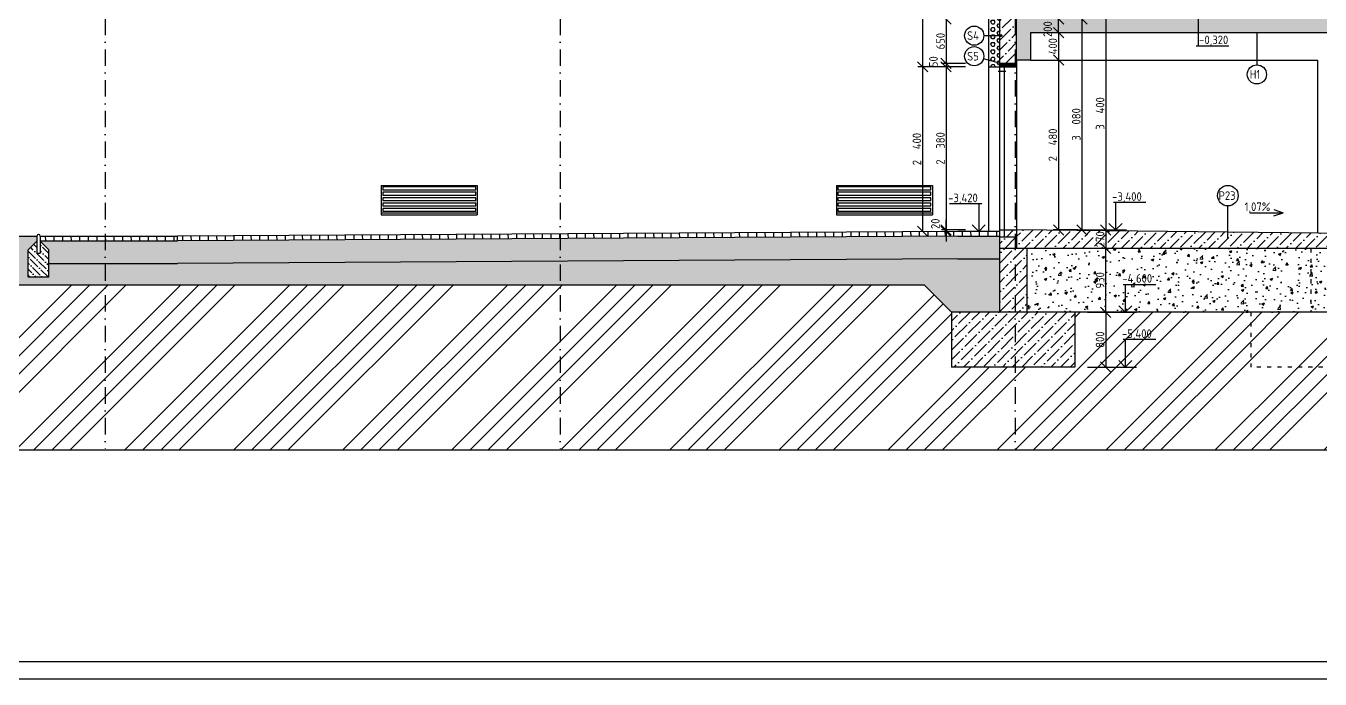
# Model space of a CAD drawing. Extents: x 3792242 to 5145247, y -1546315 to -1031918.
# Drawn here: x 3921830 to 3940713, y -1511714 to -1502182 of the extents above; entities that cross this region are included whole.
import ezdxf

# ---------------------------------------------------------------- set-up
doc = ezdxf.new("R2010")
doc.units = 0
doc.header["$MEASUREMENT"] = 0
doc.linetypes.add('ACAD_ISO03W100', pattern=[30, 12, -18])
doc.linetypes.add('BODKOCIARKOVANA_3', pattern=[5.6, 3, -1.3, 0, -1.3])
doc.layers.get('0').update_dxf_attribs({"linetype": 'CONTINUOUS'})
doc.layers.get('Defpoints').update_dxf_attribs({"color": 61, "linetype": 'CONTINUOUS'})
for name, color, linetype in [('KÓTY', 4, 'CONTINUOUS'), ('MÚRY', 1, 'CONTINUOUS'), ('OKNÁ', 143, 'CONTINUOUS'), ('osi', 253, 'CONTINUOUS'), ('TENKÁ', 7, 'CONTINUOUS'), ('ŠRAFY', 82, 'CONTINUOUS'), ('šrafy-múry', 8, 'CONTINUOUS')]:
    doc.layers.add(name, color=color, linetype=linetype)
doc.styles.add('STYLE1', font='isocp.shx')
doc.dimstyles.new('STANDARD-50', dxfattribs={"dimtxt": 125, "dimasz": 150, "dimexe": 10, "dimexo": 200, "dimgap": 20, "dimtad": 1, "dimdsep": 46, "dimlunit": 6, "dimtxsty": 'STYLE1', "dimblk1": 'OBLIQUE', "dimblk2": 'OBLIQUE', "dimsah": 1, "dimcen": 2.5, "dimse1": 1, "dimse2": 1, "dimadec": 0, "dimazin": 0, "dimtfac": 1, "dimtmove": 1, "dimatfit": 3, "dimldrblk": 'OBLIQUE', "dimfxl": 1, "dimtolj": 1, "dimtzin": 0, "dimarcsym": 0})
pattern_1 = [(45, (0, 7000), (53.0330086, 194.4543648), [250, -50, 0, -50])]
pattern_2 = [(50, (-12185392.95, 625210.72), (358.6300913, -31.3760675), [37.5, -412.5]), (355, (-12185392.95, 625210.72), (-69.375667, 376.096067), [30, -330]), (100.4514445, (-12185363.06, 625208.1), (289.254423, 344.7199955), [31.870096, -350.571056]), (46.1842, (-12185392.95, 625310.72), (533.620665, -82.75964), [56.25, -618.75]), (96.6356355, (-12185348.5, 625303.83), (467.330973, 487.0593), [47.805171, -525.85688]), (351.184164, (-12185392.95, 625310.7), (467.330973, 487.0593), [45, -495]), (21, (-12185342.95, 625285.72), (298.453526, -201.3094453), [37.5, -412.5]), (326, (-12185342.95, 625285.72), (121.657666, 362.5750225), [30, -330]), (71.4514447, (-12185318.08, 625268.95), (420.111188, 161.2655764), [31.870095, -350.571056]), (37.5, (-12185392.95, 625210.72), (6.0799277, 166.4469269), [0, -326, 0, -335, 0, -331.25]), (7.5, (-12185392.95, 625210.72), (131.5347687, 197.205856), [0, -191, 0, -318.5, 0, -126.25]), (327.5, (-12185504.45, 625210.72), (266.9112181, -11.2774359), [0, -125, 0, -390, 0, -517.5]), (317.5, (-12185554.45, 625210.72), (291.5930847, 50.052491), [0, -162.5, 0, -259, 0, -367.5])]

# ---------------------------------------------------------------- blocks, each defined once
blk = doc.blocks.new('_OBLIQUE')
at = {"color": 0, "linetype": 'ByBlock'}
blk.add_line((-0.5, -0.5), (0.5, 0.5), dxfattribs=at)
blk = doc.blocks.new('*D31767')
at = {"layer": 'Defpoints', "color": 0}
for p in [(3936285, -1502080), (3936285, -1505160), (3937238, -1505160)]:
    blk.add_point(p, dxfattribs=at)
at = {"layer": 'KÓTY', "color": 0, "lineweight": -2, "ltscale": 0.25}
blk.add_line((3937238, -1502080), (3937238, -1505160), dxfattribs=at)
at = {"layer": 'KÓTY', "color": 0, "linetype": 'ByBlock', "lineweight": -2, "xscale": 150, "yscale": 150, "zscale": 150}
for p, rotation in [((3937238, -1502080), 90), ((3937238, -1505160), 270)]:
    blk.add_blockref('_OBLIQUE', p, dxfattribs=dict(at, rotation=rotation))
at = {"layer": 'KÓTY', "color": 0, "insert": (3937155, -1503620), "char_height": 125, "attachment_point": 5, "rotation": 90, "style": 'STYLE1'}
blk.add_mtext('\\A1;3ﾠ080', dxfattribs=at)
blk = doc.blocks.new('*D31768')
at = {"layer": 'Defpoints', "color": 0}
for p in [(3936485, -1502080), (3936896, -1502080), (3936485, -1502280)]:
    blk.add_point(p, dxfattribs=at)
at = {"layer": 'KÓTY', "color": 0, "lineweight": -2, "ltscale": 0.25}
blk.add_line((3936896, -1502280), (3936896, -1502080), dxfattribs=at)
at = {"layer": 'KÓTY', "color": 0, "linetype": 'ByBlock', "lineweight": -2, "xscale": 150, "yscale": 150, "zscale": 150}
for p, rotation in [((3936896, -1502080), 90), ((3936896, -1502280), 270)]:
    blk.add_blockref('_OBLIQUE', p, dxfattribs=dict(at, rotation=rotation))
at = {"layer": 'KÓTY', "color": 0, "insert": (3936738, -1502230), "char_height": 125, "attachment_point": 5, "rotation": 90, "style": 'STYLE1'}
blk.add_mtext('\\A1;200', dxfattribs=at)
blk = doc.blocks.new('*D31769')
at = {"layer": 'Defpoints', "color": 0}
for p in [(3936485, -1502280), (3936485, -1502680), (3936896, -1502680)]:
    blk.add_point(p, dxfattribs=at)
at = {"layer": 'KÓTY', "color": 0, "lineweight": -2, "ltscale": 0.25}
blk.add_line((3936896, -1502280), (3936896, -1502680), dxfattribs=at)
at = {"layer": 'KÓTY', "color": 0, "linetype": 'ByBlock', "lineweight": -2, "xscale": 150, "yscale": 150, "zscale": 150}
for p, rotation in [((3936896, -1502280), 90), ((3936896, -1502680), 270)]:
    blk.add_blockref('_OBLIQUE', p, dxfattribs=dict(at, rotation=rotation))
at = {"layer": 'KÓTY', "color": 0, "insert": (3936813, -1502480), "char_height": 125, "attachment_point": 5, "rotation": 90, "style": 'STYLE1'}
blk.add_mtext('\\A1;400', dxfattribs=at)
blk = doc.blocks.new('*D31770')
at = {"layer": 'Defpoints', "color": 0}
for p in [(3936285, -1502680), (3936285, -1505160), (3936896, -1505160)]:
    blk.add_point(p, dxfattribs=at)
at = {"layer": 'KÓTY', "color": 0, "lineweight": -2, "ltscale": 0.25}
blk.add_line((3936896, -1502680), (3936896, -1505160), dxfattribs=at)
at = {"layer": 'KÓTY', "color": 0, "linetype": 'ByBlock', "lineweight": -2, "xscale": 150, "yscale": 150, "zscale": 150}
for p, rotation in [((3936896, -1502680), 90), ((3936896, -1505160), 270)]:
    blk.add_blockref('_OBLIQUE', p, dxfattribs=dict(at, rotation=rotation))
at = {"layer": 'KÓTY', "color": 0, "insert": (3936813, -1503920), "char_height": 125, "attachment_point": 5, "rotation": 90, "style": 'STYLE1'}
blk.add_mtext('\\A1;2ﾠ480', dxfattribs=at)
blk = doc.blocks.new('*D31771')
at = {"layer": 'Defpoints', "color": 0}
for p in [(3936415, -1501760), (3936285, -1505160), (3937584, -1505160)]:
    blk.add_point(p, dxfattribs=at)
at = {"layer": 'KÓTY', "color": 0, "lineweight": -2, "ltscale": 0.25}
blk.add_line((3937584, -1501760), (3937584, -1505160), dxfattribs=at)
at = {"layer": 'KÓTY', "color": 0, "linetype": 'ByBlock', "lineweight": -2, "xscale": 150, "yscale": 150, "zscale": 150}
for p, rotation in [((3937584, -1501760), 90), ((3937584, -1505160), 270)]:
    blk.add_blockref('_OBLIQUE', p, dxfattribs=dict(at, rotation=rotation))
at = {"layer": 'KÓTY', "color": 0, "insert": (3937502, -1503460), "char_height": 125, "attachment_point": 5, "rotation": 90, "style": 'STYLE1'}
blk.add_mtext('\\A1;3ﾠ400', dxfattribs=at)
blk = doc.blocks.new('*D39593')
at = {"layer": 'Defpoints', "color": 0}
for p in [(3937238, -1506360), (3937238, -1507160), (3937584, -1507160)]:
    blk.add_point(p, dxfattribs=at)
at = {"layer": 'KÓTY', "color": 0, "lineweight": -2, "ltscale": 0.25}
blk.add_line((3937584, -1506360), (3937584, -1507160), dxfattribs=at)
at = {"layer": 'KÓTY', "color": 0, "linetype": 'ByBlock', "lineweight": -2, "xscale": 150, "yscale": 150, "zscale": 150}
for p, rotation in [((3937584, -1506360), 90), ((3937584, -1507160), 270)]:
    blk.add_blockref('_OBLIQUE', p, dxfattribs=dict(at, rotation=rotation))
at = {"layer": 'KÓTY', "color": 0, "insert": (3937502, -1506760), "char_height": 125, "attachment_point": 5, "rotation": 90, "style": 'STYLE1'}
blk.add_mtext('\\A1;800', dxfattribs=at)
blk = doc.blocks.new('*D39595')
at = {"layer": 'Defpoints', "color": 0}
for p in [(3936207, -1505160), (3936207, -1505430), (3937584, -1505430)]:
    blk.add_point(p, dxfattribs=at)
at = {"layer": 'KÓTY', "color": 0, "lineweight": -2, "ltscale": 0.25}
blk.add_line((3937584, -1505160), (3937584, -1505430), dxfattribs=at)
at = {"layer": 'KÓTY', "color": 0, "linetype": 'ByBlock', "lineweight": -2, "xscale": 150, "yscale": 150, "zscale": 150}
for p, rotation in [((3937584, -1505160), 90), ((3937584, -1505430), 270)]:
    blk.add_blockref('_OBLIQUE', p, dxfattribs=dict(at, rotation=rotation))
at = {"layer": 'KÓTY', "color": 0, "insert": (3937502, -1505295), "char_height": 125, "attachment_point": 5, "rotation": 90, "style": 'STYLE1'}
blk.add_mtext('\\A1;270', dxfattribs=at)
blk = doc.blocks.new('*D39597')
at = {"layer": 'Defpoints', "color": 0}
for p in [(3937135, -1505430), (3937584, -1505430), (3937135, -1506360)]:
    blk.add_point(p, dxfattribs=at)
at = {"layer": 'KÓTY', "color": 0, "lineweight": -2, "ltscale": 0.25}
blk.add_line((3937584, -1506360), (3937584, -1505430), dxfattribs=at)
at = {"layer": 'KÓTY', "color": 0, "linetype": 'ByBlock', "lineweight": -2, "xscale": 150, "yscale": 150, "zscale": 150}
for p, rotation in [((3937584, -1505430), 90), ((3937584, -1506360), 270)]:
    blk.add_blockref('_OBLIQUE', p, dxfattribs=dict(at, rotation=rotation))
at = {"layer": 'KÓTY', "color": 0, "insert": (3937502, -1505895), "char_height": 125, "attachment_point": 5, "rotation": 90, "style": 'STYLE1'}
blk.add_mtext('\\A1;930', dxfattribs=at)
blk = doc.blocks.new('*D49226')
at = {"layer": 'Defpoints', "color": 0}
for p in [(3936285, -1502080), (3935256, -1502730), (3936285, -1502730)]:
    blk.add_point(p, dxfattribs=at)
at = {"layer": 'KÓTY', "color": 0, "lineweight": -2, "ltscale": 0.25}
blk.add_line((3935256, -1502080), (3935256, -1502730), dxfattribs=at)
at = {"layer": 'KÓTY', "color": 0, "linetype": 'ByBlock', "lineweight": -2, "xscale": 150, "yscale": 150, "zscale": 150}
for p, rotation in [((3935256, -1502080), 90), ((3935256, -1502730), 270)]:
    blk.add_blockref('_OBLIQUE', p, dxfattribs=dict(at, rotation=rotation))
at = {"layer": 'KÓTY', "color": 0, "insert": (3935174, -1502405), "char_height": 125, "attachment_point": 5, "rotation": 90, "style": 'STYLE1'}
blk.add_mtext('\\A1;650', dxfattribs=at)
blk = doc.blocks.new('*D49227')
at = {"layer": 'Defpoints', "color": 0}
for p in [(3935256, -1502780), (3936035, -1502730), (3936035, -1502780)]:
    blk.add_point(p, dxfattribs=at)
at = {"layer": 'KÓTY', "color": 0, "lineweight": -2, "ltscale": 0.25}
blk.add_line((3935256, -1502730), (3935256, -1502780), dxfattribs=at)
at = {"layer": 'KÓTY', "color": 0, "linetype": 'ByBlock', "lineweight": -2, "xscale": 150, "yscale": 150, "zscale": 150}
for p, rotation in [((3935256, -1502730), 90), ((3935256, -1502780), 270)]:
    blk.add_blockref('_OBLIQUE', p, dxfattribs=dict(at, rotation=rotation))
at = {"layer": 'KÓTY', "color": 0, "insert": (3935071, -1502705), "char_height": 125, "attachment_point": 5, "rotation": 90, "style": 'STYLE1'}
blk.add_mtext('\\A1;50', dxfattribs=at)
blk = doc.blocks.new('*D49228')
at = {"layer": 'Defpoints', "color": 0}
for p in [(3936285, -1502780), (3935256, -1505160), (3936285, -1505160)]:
    blk.add_point(p, dxfattribs=at)
at = {"layer": 'KÓTY', "color": 0, "lineweight": -2, "ltscale": 0.25}
blk.add_line((3935256, -1502780), (3935256, -1505160), dxfattribs=at)
at = {"layer": 'KÓTY', "color": 0, "linetype": 'ByBlock', "lineweight": -2, "xscale": 150, "yscale": 150, "zscale": 150}
for p, rotation in [((3935256, -1502780), 90), ((3935256, -1505160), 270)]:
    blk.add_blockref('_OBLIQUE', p, dxfattribs=dict(at, rotation=rotation))
at = {"layer": 'KÓTY', "color": 0, "insert": (3935173, -1503970), "char_height": 125, "attachment_point": 5, "rotation": 90, "style": 'STYLE1'}
blk.add_mtext('\\A1;2ﾠ380', dxfattribs=at)
blk = doc.blocks.new('*D49230')
at = {"layer": 'Defpoints', "color": 0}
for p in [(3935875, -1500800), (3934913, -1502780), (3935875, -1502780)]:
    blk.add_point(p, dxfattribs=at)
at = {"layer": 'KÓTY', "color": 0, "lineweight": -2, "ltscale": 0.25}
blk.add_line((3934913, -1500800), (3934913, -1502780), dxfattribs=at)
at = {"layer": 'KÓTY', "color": 0, "linetype": 'ByBlock', "lineweight": -2, "xscale": 150, "yscale": 150, "zscale": 150}
for p, rotation in [((3934913, -1500800), 90), ((3934913, -1502780), 270)]:
    blk.add_blockref('_OBLIQUE', p, dxfattribs=dict(at, rotation=rotation))
at = {"layer": 'KÓTY', "color": 0, "insert": (3934830, -1501790), "char_height": 125, "attachment_point": 5, "rotation": 90, "style": 'STYLE1'}
blk.add_mtext('\\A1;1ﾠ980', dxfattribs=at)
blk = doc.blocks.new('*D49231')
at = {"layer": 'Defpoints', "color": 0}
for p in [(3935875, -1502780), (3934913, -1505180), (3935875, -1505180)]:
    blk.add_point(p, dxfattribs=at)
at = {"layer": 'KÓTY', "color": 0, "lineweight": -2, "ltscale": 0.25}
blk.add_line((3934913, -1502780), (3934913, -1505180), dxfattribs=at)
at = {"layer": 'KÓTY', "color": 0, "linetype": 'ByBlock', "lineweight": -2, "xscale": 150, "yscale": 150, "zscale": 150}
for p, rotation in [((3934913, -1502780), 90), ((3934913, -1505180), 270)]:
    blk.add_blockref('_OBLIQUE', p, dxfattribs=dict(at, rotation=rotation))
at = {"layer": 'KÓTY', "color": 0, "insert": (3934830, -1503980), "char_height": 125, "attachment_point": 5, "rotation": 90, "style": 'STYLE1'}
blk.add_mtext('\\A1;2ﾠ400', dxfattribs=at)
blk = doc.blocks.new('*D49232')
at = {"layer": 'Defpoints', "color": 0}
for p in [(3935256, -1505180), (3936035, -1505160), (3936035, -1505180)]:
    blk.add_point(p, dxfattribs=at)
at = {"layer": 'KÓTY', "color": 0, "lineweight": -2, "ltscale": 0.25}
for p, q in [((3935256, -1505160), (3935256, -1505010)), ((3935256, -1505160), (3935256, -1505180)), ((3935256, -1505180), (3935256, -1505330))]:
    blk.add_line(p, q, dxfattribs=at)
at = {"layer": 'KÓTY', "color": 0, "linetype": 'ByBlock', "lineweight": -2, "xscale": 150, "yscale": 150, "zscale": 150}
for p, rotation in [((3935256, -1505160), 270), ((3935256, -1505180), 90)]:
    blk.add_blockref('_OBLIQUE', p, dxfattribs=dict(at, rotation=rotation))
at = {"layer": 'KÓTY', "color": 0, "insert": (3935099, -1505070), "char_height": 125, "attachment_point": 5, "rotation": 90, "style": 'STYLE1'}
blk.add_mtext('\\A1;20', dxfattribs=at)

msp = doc.modelspace()

# ---------------------------------------------------------------- hatches: boundary and pattern name
at = {"layer": 'TENKÁ'}
h = msp.add_hatch(color=256, dxfattribs=at)
h.dxf.hatch_style = 1
h.paths.add_polyline_path([(3936052.5, -1502309.676, 2.414213563), (3936067.5, -1502324.676, 0.414213562)])
h = msp.add_hatch(color=256, dxfattribs=at)
h.dxf.hatch_style = 1
h.paths.add_polyline_path([(3936161.5, -1502745.446, -2.414213563), (3936146.5, -1502760.446, -0.414213562)])
at = {"layer": 'ŠRAFY'}
h = msp.add_hatch(dxfattribs=at)
h.set_pattern_fill('HEX', color=256, scale=250, angle=180)
h.set_pattern_definition([(0, (-487575.5, 36883.5), (0, 54.12658774), [31.25, -62.5]), (120, (-487575.5, 36883.5), (-46.875, -27.06329387), [31.25, -62.5]), (60, (-487544.25, 36883.5), (-46.875, 27.06329387), [31.25, -62.5])])
h.paths.add_polyline_path([(3935875, -1500830.27), (3936035, -1500830.27), (3936035, -1501860.27), (3936035, -1502080.27), (3936035, -1502780.27), (3935875, -1502780.27)])
h = msp.add_hatch(dxfattribs=at)
h.set_pattern_fill('HEX', color=256, scale=250)
h.set_pattern_definition([(0, (-507094, 7000), (0, 54.12658774), [31.25, -62.5]), (120, (-507094, 7000), (-46.875, -27.06329387), [31.25, -62.5]), (60, (-507062.75, 7000), (-46.875, 27.06329387), [31.25, -62.5])])
h.paths.add_polyline_path([(3936285, -1502080.27), (3936285, -1502680.27), (3936485, -1502680.27), (3936485, -1502280.27), (3944625, -1502280.27), (3944625, -1502080.27)])
h = msp.add_hatch(dxfattribs=at)
h.set_pattern_fill('HONEY', color=256, scale=80)
h.set_pattern_definition([(0, (-507224, -2400), (15, 8.660254038), [10, -20]), (120, (-507224, -2400), (-15, 8.660254038), [10, -20]), (60, (-507224, -2400), (3e-15, 17.320508076), [-20, 10])])
h.paths.add_polyline_path([(3936285, -1502730.27), (3936215, -1502730.27), (3936185, -1502730.27), (3936115, -1502730.27), (3936045, -1502730.27), (3936035, -1502730.27), (3936035, -1502780.27), (3936285, -1502780.27)])
at = {"layer": 'ŠRAFY', "ltscale": 0.25}
h = msp.add_hatch(dxfattribs=at)
h.set_pattern_fill('ANSI34', color=256, scale=1500)
h.paths.add_polyline_path([(3951525, -1505180.27), (3951225, -1505180.27), (3949875, -1505180.27), (3949875, -1505210.27), (3949715, -1505210.27), (3949715, -1506360.27), (3950015, -1506360.27), (3950015, -1507160.27), (3949015, -1507160.27), (3947956.5, -1507160.27), (3945950, -1507160.27), (3943750, -1507160.27), (3943750, -1506360.27), (3942100, -1506360.27), (3942100, -1507160.27), (3939700, -1507160.27), (3939700, -1506360.27), (3938032.5, -1506360.27), (3937870.5, -1506360.27), (3937319, -1506360.27), (3937135, -1506360.27), (3937135, -1507160.27), (3935335, -1507160.27), (3935335, -1506360.27), (3934935, -1505960.27), (3903845, -1505960.27), (3903845, -1506760.27), (3901845, -1506760.27), (3901845, -1505960.27), (3901323.5, -1505960.27), (3900802.5, -1505960.27), (3900610, -1505960.27), (3899430, -1505960.27), (3899430, -1506760.27), (3896930, -1506760.27), (3896930, -1505960.27), (3895480, -1505960.27), (3895480, -1506760.27), (3892980, -1506760.27), (3892980, -1505960.27), (3892032.5, -1505960.27), (3891870.5, -1505960.27), (3891319, -1505960.27), (3890565, -1505960.27), (3890565, -1506760.27), (3888565, -1506760.27), (3888565, -1505960.27), (3887418.96, -1503975.27), (3887208.5, -1503975.27), (3886961.737, -1503975.27), (3886755, -1503975.27), (3886755, -1508373.5), (3951867, -1508373.5), (3951867, -1505310.613), (3951525, -1505310.271)])
h.paths.add_polyline_path([(3937808.889, -1506585.2), (3938327.738, -1506585.2), (3938327.738, -1506785.249), (3937808.889, -1506785.249)], flags=24)
h.paths.add_polyline_path([(3937377, -1506904.07), (3937377, -1506616.471), (3937627, -1506616.471), (3937627, -1506904.07)], flags=24)
h.paths.add_polyline_path([(3900353.889, -1506185.2), (3900860.238, -1506185.2), (3900860.238, -1506385.249), (3900353.889, -1506385.249)], flags=24)
h.paths.add_polyline_path([(3900911.5, -1506504.07), (3900911.5, -1506216.471), (3901161.5, -1506216.471), (3901161.5, -1506504.07)], flags=24)
h.paths.add_polyline_path([(3891808.889, -1506185.2), (3892315.238, -1506185.2), (3892315.238, -1506385.249), (3891808.889, -1506385.249)], flags=24)
h.paths.add_polyline_path([(3891377, -1506504.07), (3891377, -1506216.471), (3891627, -1506216.471), (3891627, -1506504.07)], flags=24)
h = msp.add_hatch(dxfattribs=at)
h.set_pattern_fill('AR-CONC', color=256, scale=50)
h.set_pattern_definition(pattern_2)
h.paths.add_polyline_path([(3936035, -1506360.27), (3936035, -1505630.27), (3936035, -1505580.27), (3935426.23, -1505580.27), (3924041.23, -1505650.27), (3922165, -1505650.27), (3922165, -1505850.27), (3921865, -1505850.27), (3921865, -1505450.27), (3921990, -1505325.27), (3921990, -1505250.27), (3917090, -1505250.27), (3917090, -1505325.27), (3917215, -1505450.27), (3917215, -1505850.27), (3916915, -1505850.27), (3916915, -1505650.27), (3915165, -1505650.27), (3915165, -1505850.27), (3914865, -1505850.27), (3914865, -1505450.27), (3914990, -1505325.27), (3914990, -1505250.27), (3908540.5, -1505250.27), (3903655, -1505250.27), (3903655, -1505325.27), (3903780, -1505450.27), (3903780, -1505850.27), (3903480, -1505850.27), (3903480, -1505550.27), (3903440.98, -1505550.27), (3903205, -1505550.27), (3903205, -1505960.27), (3903845, -1505960.27), (3934935, -1505960.27), (3935335, -1506360.27)])
h = msp.add_hatch(dxfattribs=at)
h.set_pattern_fill('ANSI31', color=256, scale=1000, angle=46)
h.paths.add_polyline_path([(3924040.215, -1505320.27), (3924040.215, -1505250.27), (3922040, -1505250.27), (3922040, -1505320.27)])
h = msp.add_hatch(dxfattribs=at)
h.set_pattern_fill('AR-SAND', color=256, scale=50)
h.set_pattern_definition([(37.5, (0, 0), (-3.1496679, 96.3411885), [0, -76, 0, -85, 0, -81.25]), (7.5, (0, 0), (88.4888353, 141.1073033), [0, -41, 0, -68.5, 0, -26.25]), (-32.5, (-61.5, 0), (155.7070931, 0.2829527), [0, -25, 0, -90, 0, -117.5]), (-42.5, (-61.5, 0), (150.3063302, 43.8837782), [0, -12.5, 0, -59, 0, -67.5])])
h.paths.add_polyline_path([(3936035, -1505260.27), (3936035, -1505250.27), (3935425.215, -1505250.27), (3924040.215, -1505320.27), (3922040, -1505320.27), (3922040, -1505325.27), (3922165, -1505450.27), (3922165, -1505650.27), (3924041.23, -1505650.27), (3935426.23, -1505580.27), (3936035, -1505580.27), (3936035, -1505430.27)])
h = msp.add_hatch(dxfattribs=at)
h.set_pattern_fill('ANSI31', color=256, scale=1000, angle=46)
h.paths.add_polyline_path([(3935425.215, -1505250.27), (3936035, -1505250.27), (3936035, -1505180.27), (3935875, -1505180.27), (3935425, -1505180.27), (3924040.215, -1505250.27), (3924040.215, -1505320.27)])
h = msp.add_hatch(dxfattribs=at)
h.set_pattern_fill('ANSI36', color=256, scale=500, angle=90)
h.set_pattern_definition([(135, (-11997996.37, 623247.38), (-121.53397802, 33.14563037), [156.25, -31.25, 0, -31.25])])
h.paths.add_polyline_path([(3921865, -1505450.27), (3921990, -1505325.27), (3921990, -1505500.27), (3922040, -1505500.27), (3922040, -1505325.27), (3922165, -1505450.27), (3922165, -1505850.27), (3921865, -1505850.27)])
h = msp.add_hatch(dxfattribs=at)
h.set_pattern_fill('AR-CONC', color=256, scale=50)
h.set_pattern_definition(pattern_2)
h.paths.add_polyline_path([(3936435, -1505430.27), (3936435, -1506360.27), (3937135, -1506360.27), (3937319, -1506360.27), (3937870.5, -1506360.27), (3938032.5, -1506360.27), (3939700, -1506360.27), (3940575, -1506360.27), (3940575, -1505430.27)])
h.paths.add_polyline_path([(3937377, -1506039.07), (3937377, -1505751.471), (3937627, -1505751.471), (3937627, -1506039.07)], flags=24)
h.paths.add_polyline_path([(3937814.843, -1505778.895), (3938333.691, -1505778.895), (3938333.691, -1505978.944), (3937814.843, -1505978.944)], flags=24)
h = msp.add_hatch(dxfattribs=at)
h.set_pattern_fill('AR-CONC', color=256, scale=50)
h.set_pattern_definition(pattern_2)
h.paths.add_polyline_path([(3940575, -1505430.27), (3940575, -1506360.27), (3941225, -1506360.27), (3941225, -1505430.27)])
h = msp.add_hatch(dxfattribs=at)
h.set_pattern_fill('ANSI34', color=256, scale=1500)
h.paths.add_polyline_path([(3939700, -1507160.27), (3942100, -1507160.27), (3942100, -1506360.27), (3941225, -1506360.27), (3940575, -1506360.27), (3939700, -1506360.27)])
at = {"layer": 'šrafy-múry'}
h = msp.add_hatch(dxfattribs=at)
h.set_pattern_fill('ANSI36', color=253, scale=800)
h.set_pattern_definition([(45, (0, 7000), (53.0330086, 194.4543648), [250, -50, 0, -50])])
h.paths.add_polyline_path([(3936105, -1505160.27), (3936285, -1505160.27), (3936285, -1505230.27), (3936285, -1505260.27), (3936285, -1505430.27), (3936035, -1505430.27), (3936035, -1505260.27), (3936105, -1505260.27)])
h.paths.add_polyline_path([(3936285, -1502730.27), (3936285, -1502180.27), (3936285, -1502080.27), (3936035, -1502080.27), (3936035, -1502730.27)])
h = msp.add_hatch(dxfattribs=at)
h.set_pattern_fill('ANSI36', color=253, scale=800, angle=360)
h.set_pattern_definition([(45, (46670, 7000), (53.0330086, 194.4543648), [250, -50, 0, -50])])
h.paths.add_polyline_path([(3944825, -1505210.124), (3944625, -1505212.273), (3943106.178, -1505228.592), (3943102.858, -1505228.628), (3942950, -1505230.27), (3942950, -1505280.27), (3942800, -1505280.27), (3942800, -1505230.27), (3941125, -1505212.273), (3940675, -1505207.438), (3936285, -1505160.27), (3936285, -1505430.27), (3936435, -1505430.27), (3938774.5, -1505430.27), (3940575, -1505430.27), (3941225, -1505430.27), (3944525, -1505430.27), (3944825, -1505430.27)])
h.paths.add_polyline_path([(3947581.5, -1505439.07), (3947581.5, -1505151.471), (3947831.5, -1505151.471), (3947831.5, -1505439.07)], flags=9)
h = msp.add_hatch(dxfattribs=at)
h.set_pattern_fill('ANSI36', color=253, scale=800, angle=360)
h.set_pattern_definition(pattern_1)
h.paths.add_polyline_path([(3936035, -1505630.27), (3936035, -1506360.27), (3936435, -1506360.27), (3936435, -1505430.27), (3936035, -1505430.27)])
h = msp.add_hatch(dxfattribs=at)
h.set_pattern_fill('ANSI36', color=253, scale=800, angle=360)
h.set_pattern_definition(pattern_1)
h.paths.add_polyline_path([(3937135, -1507160.27), (3937135, -1506360.27), (3935335, -1506360.27), (3935335, -1507160.27)])

# ---------------------------------------------------------------- linework, layer by layer
at = {"color": 253}
for p, q in [((3903845, -1505960.27), (3934935, -1505960.27)), ((3935335, -1506360.27), (3934935, -1505960.27)), ((3949015, -1506360.27), (3937135, -1506360.27))]:
    msp.add_line(p, q, dxfattribs=at)
at = {"layer": 'Defpoints'}
msp.add_line((3951867, -1508373.5), (3886755, -1508373.5), dxfattribs=at)
at = {"layer": 'KÓTY', "ltscale": 0.25}
for p, q in [((3935193.903, -1502780.27), (3934843.903, -1502780.27)), ((3935536.903, -1502730.27), (3935186.903, -1502730.27)), ((3935536.903, -1502780.27), (3935186.903, -1502780.27)), ((3935536.903, -1505160.27), (3935186.903, -1505160.27))]:
    msp.add_line(p, q, dxfattribs=at)
at = {"layer": 'KÓTY'}
for p, q in [((3937176, -1505160.27), (3936818, -1505160.27)), ((3937176, -1505160.27), (3937889.5, -1505160.27)), ((3937319, -1506360.27), (3938032.5, -1506360.27)), ((3937319, -1507160.27), (3938032.5, -1507160.27))]:
    msp.add_line(p, q, dxfattribs=at)
at = {"layer": 'MÚRY'}
for p, q in [((3935875, -1500830.27), (3935875, -1502780.27)), ((3936485, -1502280.27), (3944625, -1502280.27)), ((3936485, -1502280.27), (3936485, -1502680.27)), ((3935875, -1502780.27), (3936285, -1502780.27)), ((3936285, -1502680.27), (3936285, -1502780.27)), ((3936485, -1502680.27), (3936285, -1502680.27)), ((3917090, -1505250.27), (3921990, -1505250.27)), ((3922040, -1505250.27), (3924040, -1505250.27)), ((3935425, -1505180.27), (3924040, -1505250.27)), ((3936035, -1505180.27), (3935425, -1505180.27)), ((3936035, -1505160.27), (3936285, -1505160.27)), ((3936035, -1505160.27), (3936035, -1505180.27)), ((3942800, -1505230.27), (3936285, -1505160.27))]:
    msp.add_line(p, q, dxfattribs=at)
msp.add_arc((3922015, -1505250.27), 25, 0, 180, dxfattribs=at)
at = {"layer": 'OKNÁ', "ltscale": 0.25}
for p, q in [((3939790, -1502280.27), (3939790, -1502750.379)), ((3935806.5, -1502324.676), (3936052.5, -1502324.676)), ((3936161.5, -1502760.446), (3935801.567, -1502662.283)), ((3936125, -1502850.27), (3936015, -1502850.27)), ((3936035, -1502780.27), (3936035, -1505160.27)), ((3936105, -1502780.27), (3936105, -1505160.27)), ((3939366.58, -1505287.021), (3939366.58, -1504809.345))]:
    msp.add_line(p, q, dxfattribs=at)
for centre, radius in [((3935666.5, -1502324.676), 140), ((3935666.5, -1502625.446), 140), ((3939790, -1502890.379), 140), ((3939366.58, -1504659.345), 150)]:
    msp.add_circle(centre, radius, dxfattribs=at)
at = {"layer": 'osi', "linetype": 'BODKOCIARKOVANA_3', "ltscale": 80}
for p, q in [((3922985, -1485946), (3922985, -1508356)), ((3929625, -1485946), (3929625, -1508356)), ((3936265, -1485946), (3936265, -1508356))]:
    msp.add_line(p, q, dxfattribs=at)
at = {"layer": 'TENKÁ'}
for p, q in [((3936035, -1500830.27), (3936035, -1502780.27)), ((3936285, -1502680.27), (3936285, -1502080.27)), ((3935875, -1502780.27), (3935875, -1505180.27)), ((3936285, -1502730.27), (3936035, -1502730.27)), ((3936285, -1502730.27), (3936035, -1502730.27)), ((3936285, -1502780.27), (3936285, -1505160.27)), ((3936485, -1502680.27), (3940675, -1502680.27)), ((3940675, -1502680.27), (3940675, -1505207.079)), ((3939688.5, -1504909), (3940171, -1504909)), ((3940037, -1504862), (3940171, -1504909)), ((3940037, -1504956), (3940171, -1504909)), ((3935425.215, -1505250.27), (3924040.215, -1505320.27)), ((3935425.215, -1505250.27), (3936035, -1505250.27)), ((3936035, -1505180.27), (3936035, -1505630.27)), ((3936035, -1505260.27), (3936285, -1505260.27)), ((3936105, -1505160.27), (3936105, -1505260.27)), ((3936285, -1505160.27), (3936285, -1505430.27)), ((3922040, -1505320.27), (3924040.215, -1505320.27)), ((3944825, -1505430.27), (3936035, -1505430.27)), ((3936435, -1505430.27), (3936435, -1506360.27)), ((3922165, -1505650.27), (3924041.23, -1505650.27)), ((3935426.23, -1505580.27), (3924041.23, -1505650.27)), ((3935426.23, -1505580.27), (3936035, -1505580.27)), ((3936035, -1505630.27), (3936035, -1506360.27)), ((3935335, -1506360.27), (3935335, -1507160.27)), ((3937135, -1506360.27), (3935335, -1506360.27)), ((3937135, -1506360.27), (3937135, -1507160.27)), ((3937135, -1507160.27), (3935335, -1507160.27))]:
    msp.add_line(p, q, dxfattribs=at)
at = {"layer": 'TENKÁ', "linetype": 'ByBlock', "ltscale": 0.25}
for p, q in [((3938935.959, -1502480.27), (3938935.959, -1502080.27)), ((3939380.264, -1502480.27), (3938906.366, -1502480.27)), ((3935779.305, -1504780.27), (3935305.406, -1504780.27)), ((3935732, -1504780.27), (3935732, -1505180.27)), ((3938171.805, -1504760.27), (3937697.906, -1504760.27)), ((3937727.5, -1504760.27), (3937727.5, -1505160.27)), ((3935732, -1505180.27), (3935636.541, -1505084.811)), ((3935732, -1505180.27), (3935827.459, -1505084.811)), ((3937727.5, -1505160.27), (3937632.041, -1505064.811)), ((3937727.5, -1505160.27), (3937822.959, -1505064.811)), ((3938314.805, -1505960.27), (3937840.907, -1505960.27)), ((3937870.5, -1505960.27), (3937870.5, -1506360.27)), ((3937870.5, -1506360.27), (3937775.041, -1506264.811)), ((3937870.5, -1506360.271), (3937965.959, -1506264.811)), ((3938314.805, -1506760.27), (3937840.906, -1506760.27)), ((3937870.5, -1506760.27), (3937870.5, -1507160.27)), ((3937870.5, -1507160.27), (3937775.041, -1507064.811)), ((3937870.5, -1507160.27), (3937965.959, -1507064.811))]:
    msp.add_line(p, q, dxfattribs=at)
at = {"layer": 'TENKÁ', "color": 8}
for p, q in [((3927015, -1504510.27), (3927015, -1504940.27)), ((3927015, -1504510.27), (3928415, -1504510.27)), ((3928415, -1504510.27), (3928415, -1504940.27)), ((3933655, -1504510.27), (3933655, -1504940.27)), ((3933655, -1504510.27), (3935055, -1504510.27)), ((3935055, -1504510.27), (3935055, -1504940.27)), ((3927015, -1504910.27), (3928415, -1504910.27)), ((3933655, -1504910.27), (3935055, -1504910.27)), ((3927015, -1504940.27), (3928415, -1504940.27)), ((3933655, -1504940.27), (3935055, -1504940.27))]:
    msp.add_line(p, q, dxfattribs=at)
at = {"layer": 'TENKÁ', "ltscale": 0.25}
for p, q in [((3921990, -1505250.27), (3921990, -1505500.27)), ((3921990, -1505250.27), (3921990, -1505500.27)), ((3921990, -1505250.27), (3921990, -1505500.27)), ((3921990, -1505250.27), (3921990, -1505500.27)), ((3922040, -1505250.27), (3922040, -1505500.27)), ((3921865, -1505450.27), (3921990, -1505325.27)), ((3921865, -1505850.27), (3921865, -1505450.27)), ((3921990, -1505500.27), (3922040, -1505500.27)), ((3922165, -1505450.27), (3922040, -1505325.27)), ((3922165, -1505850.27), (3922165, -1505450.27)), ((3922165, -1505850.27), (3921865, -1505850.27))]:
    msp.add_line(p, q, dxfattribs=at)
at = {"layer": 'TENKÁ', "linetype": 'ACAD_ISO03W100', "ltscale": 5}
for p, q in [((3940575, -1505430.27), (3940575, -1506360.27)), ((3939700, -1506360.27), (3939700, -1507160.27)), ((3942100, -1507160.27), (3939700, -1507160.27))]:
    msp.add_line(p, q, dxfattribs=at)
at = {"layer": 'TENKÁ', "color": 7}
for p, q in [((3962367, -1511463.552), (3885671.311, -1511463.552)), ((3962617, -1511713.552), (3885421.311, -1511713.552))]:
    msp.add_line(p, q, dxfattribs=at)
at = {"layer": 'TENKÁ', "color": 8}
for points in [[(3928393, -1504533.02), (3927037, -1504533.02), (3927037, -1504575.52), (3928393, -1504575.52)], [(3935033, -1504533.02), (3933677, -1504533.02), (3933677, -1504575.52), (3935033, -1504575.52)], [(3928393, -1504611.02), (3927037, -1504611.02), (3927037, -1504653.52), (3928393, -1504653.52)], [(3928393, -1504689.02), (3927037, -1504689.02), (3927037, -1504731.52), (3928393, -1504731.52)], [(3935033, -1504611.02), (3933677, -1504611.02), (3933677, -1504653.52), (3935033, -1504653.52)], [(3935033, -1504689.02), (3933677, -1504689.02), (3933677, -1504731.52), (3935033, -1504731.52)], [(3928393, -1504767.02), (3927037, -1504767.02), (3927037, -1504809.52), (3928393, -1504809.52)], [(3928393, -1504845.02), (3927037, -1504845.02), (3927037, -1504887.52), (3928393, -1504887.52)], [(3935033, -1504767.02), (3933677, -1504767.02), (3933677, -1504809.52), (3935033, -1504809.52)], [(3935033, -1504845.02), (3933677, -1504845.02), (3933677, -1504887.52), (3935033, -1504887.52)]]:
    msp.add_lwpolyline(points, close=True, dxfattribs=at)
at = {"layer": 'TENKÁ'}
for centre in [(3936052.5, -1502324.676), (3936161.5, -1502760.446)]:
    msp.add_circle(centre, 15, dxfattribs=at)
at = {"layer": 'ŠRAFY', "ltscale": 0.25}
msp.add_line((3924040.215, -1505320.27), (3924040.215, -1505250.27), dxfattribs=at)

# ---------------------------------------------------------------- texts
at = {"layer": 'TENKÁ', "ltscale": 0.25, "style": 'STYLE1'}
for s, p in [('S4', (3935562.196, -1502386.854)), ('-0,320', (3938947.802, -1502448.944)), ('S5', (3935562.196, -1502687.624)), ('H1', (3939685.696, -1502952.557)), ('-3,420', (3935285.889, -1504755.249)), ('-3,400', (3937678.389, -1504735.249)), ('P23', (3939230.776, -1504721.523)), ('1,07%', (3939611.052, -1504883.289)), ('-4,600', (3937827.343, -1505928.944)), ('-5,400', (3937821.389, -1506735.249))]:
    msp.add_text(s, height=125, dxfattribs=at).set_placement(p)

# ---------------------------------------------------------------- dimensions: what is measured, and where the dimension line sits
at = {"layer": 'KÓTY', "ltscale": 0.25}
for base, p1, p2, picture, middle in [((3934913, -1502780.27), (3935875, -1500800.27), (3935875, -1502780.27), '*D49230', (3934830.457, -1501790.27)), ((3937584.5, -1505160.27), (3936415, -1501760.27), (3936285, -1505160.27), '*D31771', (3937501.957, -1503460.27)), ((3935256, -1502730.27), (3936285, -1502080.27), (3936285, -1502730.27), '*D49226', (3935173.5, -1502405.27)), ((3937238, -1505160.27), (3936285, -1502080.27), (3936285, -1505160.27), '*D31767', (3937155.457, -1503620.27)), ((3936895.5, -1502680.27), (3936485, -1502280.27), (3936485, -1502680.27), '*D31769', (3936813, -1502480.27)), ((3935256, -1502780.27), (3936035, -1502730.27), (3936035, -1502780.27), '*D49227', (3935071, -1502704.52)), ((3936895.5, -1505160.27), (3936285, -1502680.27), (3936285, -1505160.27), '*D31770', (3936812.957, -1503920.27)), ((3934913, -1505180.27), (3935875, -1502780.27), (3935875, -1505180.27), '*D49231', (3934830.457, -1503980.27)), ((3935256, -1505160.27), (3936285, -1502780.27), (3936285, -1505160.27), '*D49228', (3935173.457, -1503970.27)), ((3937584.5, -1505430.27), (3936207, -1505160.27), (3936207, -1505430.27), '*D39595', (3937502, -1505295.27)), ((3937584.5, -1505430.27), (3937135, -1506360.27), (3937135, -1505430.27), '*D39597', (3937502, -1505895.27)), ((3937584.5, -1507160.27), (3937238, -1506360.27), (3937238, -1507160.27), '*D39593', (3937502, -1506760.27))]:
    dim = msp.add_linear_dim(base=base, p1=p1, p2=p2, angle=90, dimstyle='STANDARD-50', override={"dimtxsty": 'STYLE1', "dimldrblk": 'OBLIQUE'}, dxfattribs=at)
    dim.commit()
    dim.dimension.update_dxf_attribs({"geometry": picture, "text_midpoint": middle})
for base, p1, p2, picture, middle in [((3936895.5, -1502080.27), (3936485, -1502280.27), (3936485, -1502080.27), '*D31768', (3936820.5, -1502230)), ((3935256, -1505180.27), (3936035, -1505160.27), (3936035, -1505180.27), '*D49232', (3935181.5, -1505069.5))]:
    dim = msp.add_linear_dim(base=base, p1=p1, p2=p2, angle=90, dimstyle='STANDARD-50', override={"dimtxsty": 'STYLE1', "dimldrblk": 'OBLIQUE'}, dxfattribs=at)
    dim.commit()
    dim.dimension.update_dxf_attribs({"geometry": picture, "text_midpoint": middle, "dimtype": 160})

doc.saveas('drawing.dxf')
